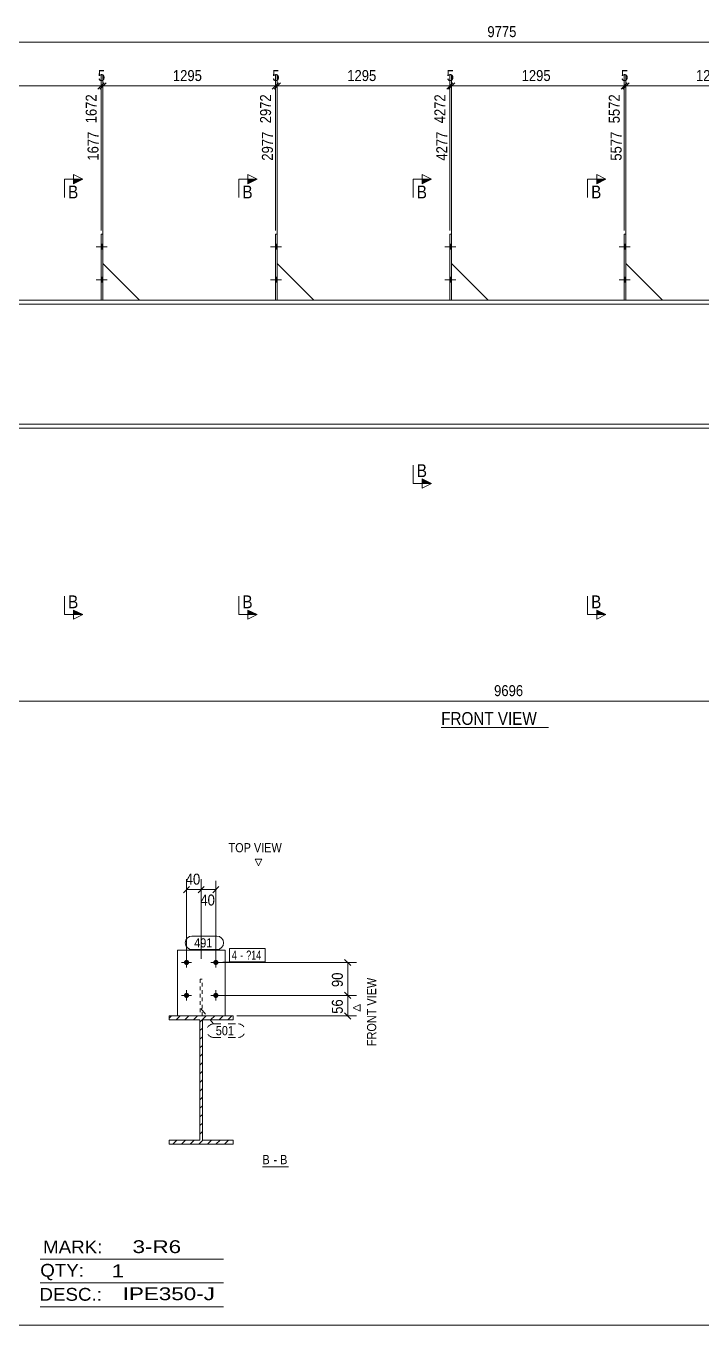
# Model space of a CAD drawing. Header units: millimetres. Extents: x 2 to 825, y 1 to 579.
# Drawn here: x 213.6 to 398.1, y 5 to 359.8 of the extents above; entities that cross this region are included whole.
import ezdxf

# ---------------------------------------------------------------- set-up
doc = ezdxf.new("R2010")
doc.units = ezdxf.units.MM
for name, pattern in [('XKITLINE00', [0]), ('XKITLINE01', [4, 1, -1, 1, -1]), ('XKITLINE02', [4, 2, -2])]:
    doc.linetypes.add(name, pattern=pattern)
for name, color, linetype, lineweight in [('Bolt', 3, 'Continuous', 0), ('BoltMark', 7, 'Continuous', 0), ('Dimensions', 7, 'Continuous', 0), ('DrawingSheet', 5, 'Continuous', 0), ('OtherObjectType', 7, 'Continuous', 0), ('Part', 2, 'Continuous', 0), ('PartMark', 7, 'Continuous', 0), ('Section', 6, 'Continuous', 0)]:
    doc.layers.add(name, color=color, linetype=linetype, lineweight=lineweight)
doc.styles.add('ARIAL', font='ARIAL.TTF')
doc.styles.add('ARIAL_NARROW', font='ARIALN.TTF')

# ---------------------------------------------------------------- blocks, each defined once
blk = doc.blocks.new('*A1')
at = {"layer": 'Part', "color": 7, "linetype": 'XKITLINE00', "lineweight": 0}
for p, q in [((252.67, 88.79), (253.31, 89.43)), ((254.57, 88.33), (255.67, 89.43)), ((256.92, 88.33), (258.02, 89.43)), ((259.28, 88.33), (260.38, 89.43)), ((261.07, 87.76), (262.74, 89.43)), ((264, 88.33), (265.1, 89.43)), ((266.35, 88.33), (267.45, 89.43)), ((268.71, 88.33), (269.81, 89.43)), ((261.07, 85.4), (261.77, 86.1)), ((261.07, 83.05), (261.77, 83.75)), ((261.07, 80.69), (261.77, 81.39)), ((261.07, 78.33), (261.77, 79.03)), ((261.07, 75.97), (261.77, 76.67)), ((261.07, 73.62), (261.77, 74.32)), ((261.07, 71.26), (261.77, 71.96)), ((261.07, 68.9), (261.77, 69.6)), ((261.07, 66.54), (261.77, 67.24)), ((261.07, 64.19), (261.77, 64.89)), ((261.07, 61.83), (261.77, 62.53)), ((261.07, 59.47), (261.77, 60.17)), ((261.07, 57.12), (261.77, 57.82)), ((253.67, 54.43), (254.77, 55.53)), ((256.03, 54.43), (257.13, 55.53)), ((258.38, 54.43), (259.48, 55.53)), ((260.74, 54.43), (261.84, 55.53)), ((263.1, 54.43), (264.2, 55.53)), ((265.46, 54.43), (266.56, 55.53)), ((267.81, 54.43), (268.91, 55.53)), ((270.17, 54.43), (270.17, 54.43)), ((270.17, 54.43), (270.17, 54.43))]:
    blk.add_line(p, q, dxfattribs=at)
blk = doc.blocks.new('*A2')
at = {"layer": 'Bolt'}
for points in [[(281.68, 300.22), (282.18, 300.22), (282.18, 298.82), (281.68, 298.82)], [(281.68, 300.22), (282.18, 300.22), (282.18, 298.82), (281.68, 298.82)], [(281.68, 291.22), (282.18, 291.22), (282.18, 289.82), (281.68, 289.82)], [(281.68, 291.22), (282.18, 291.22), (282.18, 289.82), (281.68, 289.82)]]:
    blk.add_hatch(color=3, dxfattribs=at).paths.add_polyline_path(points, flags=17)
at = {"layer": 'Bolt', "color": 3, "linetype": 'XKITLINE00', "lineweight": 0}
for p, q in [((283.34, 299.52), (280.34, 299.52)), ((283.34, 299.52), (280.34, 299.52)), ((282.18, 300.22), (281.68, 300.22)), ((282.18, 300.22), (281.68, 300.22)), ((282.18, 298.82), (281.68, 298.82)), ((282.18, 298.82), (281.68, 298.82)), ((282.18, 291.22), (281.68, 291.22)), ((282.18, 291.22), (281.68, 291.22)), ((283.34, 290.52), (280.34, 290.52)), ((283.34, 290.52), (280.34, 290.52)), ((282.18, 289.82), (281.68, 289.82)), ((282.18, 289.82), (281.68, 289.82))]:
    blk.add_line(p, q, dxfattribs=at)
blk = doc.blocks.new('*A3')
at = {"layer": 'Bolt'}
for points in [[(234.1, 300.22), (234.6, 300.22), (234.6, 298.82), (234.1, 298.82)], [(234.1, 300.22), (234.6, 300.22), (234.6, 298.82), (234.1, 298.82)], [(234.1, 291.22), (234.6, 291.22), (234.6, 289.82), (234.1, 289.82)], [(234.1, 291.22), (234.6, 291.22), (234.6, 289.82), (234.1, 289.82)]]:
    blk.add_hatch(color=3, dxfattribs=at).paths.add_polyline_path(points, flags=17)
at = {"layer": 'Bolt', "color": 3, "linetype": 'XKITLINE00', "lineweight": 0}
for p, q in [((235.76, 299.52), (232.76, 299.52)), ((235.76, 299.52), (232.76, 299.52)), ((234.6, 300.22), (234.1, 300.22)), ((234.6, 300.22), (234.1, 300.22)), ((234.6, 298.82), (234.1, 298.82)), ((234.6, 298.82), (234.1, 298.82)), ((234.6, 291.22), (234.1, 291.22)), ((234.6, 291.22), (234.1, 291.22)), ((235.76, 290.52), (232.76, 290.52)), ((235.76, 290.52), (232.76, 290.52)), ((234.6, 289.82), (234.1, 289.82)), ((234.6, 289.82), (234.1, 289.82))]:
    blk.add_line(p, q, dxfattribs=at)
blk = doc.blocks.new('*A5')
at = {"layer": 'Bolt'}
for points in [[(329.26, 300.22), (329.76, 300.22), (329.76, 298.82), (329.26, 298.82)], [(329.26, 300.22), (329.76, 300.22), (329.76, 298.82), (329.26, 298.82)], [(329.26, 291.22), (329.76, 291.22), (329.76, 289.82), (329.26, 289.82)], [(329.26, 291.22), (329.76, 291.22), (329.76, 289.82), (329.26, 289.82)]]:
    blk.add_hatch(color=3, dxfattribs=at).paths.add_polyline_path(points, flags=17)
at = {"layer": 'Bolt', "color": 3, "linetype": 'XKITLINE00', "lineweight": 0}
for p, q in [((330.92, 299.52), (327.92, 299.52)), ((330.92, 299.52), (327.92, 299.52)), ((329.76, 300.22), (329.26, 300.22)), ((329.76, 300.22), (329.26, 300.22)), ((329.76, 298.82), (329.26, 298.82)), ((329.76, 298.82), (329.26, 298.82)), ((329.76, 291.22), (329.26, 291.22)), ((329.76, 291.22), (329.26, 291.22)), ((330.92, 290.52), (327.92, 290.52)), ((330.92, 290.52), (327.92, 290.52)), ((329.76, 289.82), (329.26, 289.82)), ((329.76, 289.82), (329.26, 289.82))]:
    blk.add_line(p, q, dxfattribs=at)
blk = doc.blocks.new('*A7')
at = {"layer": 'Bolt'}
for points in [[(376.84, 300.22), (377.34, 300.22), (377.34, 298.82), (376.84, 298.82)], [(376.84, 300.22), (377.34, 300.22), (377.34, 298.82), (376.84, 298.82)], [(376.84, 291.22), (377.34, 291.22), (377.34, 289.82), (376.84, 289.82)], [(376.84, 291.22), (377.34, 291.22), (377.34, 289.82), (376.84, 289.82)]]:
    blk.add_hatch(color=3, dxfattribs=at).paths.add_polyline_path(points, flags=17)
at = {"layer": 'Bolt', "color": 3, "linetype": 'XKITLINE00', "lineweight": 0}
for p, q in [((378.5, 299.52), (375.5, 299.52)), ((378.5, 299.52), (375.5, 299.52)), ((377.34, 300.22), (376.84, 300.22)), ((377.34, 300.22), (376.84, 300.22)), ((377.34, 298.82), (376.84, 298.82)), ((377.34, 298.82), (376.84, 298.82)), ((377.34, 291.22), (376.84, 291.22)), ((377.34, 291.22), (376.84, 291.22)), ((378.5, 290.52), (375.5, 290.52)), ((378.5, 290.52), (375.5, 290.52)), ((377.34, 289.82), (376.84, 289.82)), ((377.34, 289.82), (376.84, 289.82))]:
    blk.add_line(p, q, dxfattribs=at)
blk = doc.blocks.new('*A12')
at = {"layer": 'Part', "color": 2, "linetype": 'XKITLINE00', "lineweight": 0}
for p, q in [((262.6, 284.92), (70.6, 284.92)), ((310.18, 284.92), (262.7, 284.92)), ((357.76, 284.92), (310.28, 284.92)), ((405.34, 284.92), (357.86, 284.92)), ((262.6, 283.82), (70.49, 283.82)), ((310.18, 283.82), (262.7, 283.82)), ((357.76, 283.82), (310.28, 283.82)), ((405.34, 283.82), (357.86, 283.82)), ((66.91, 249.92), (262.6, 249.92)), ((262.6, 251.02), (67.03, 251.02)), ((310.18, 251.02), (262.7, 251.02)), ((262.7, 249.92), (310.18, 249.92)), ((357.76, 251.02), (310.28, 251.02)), ((310.28, 249.92), (357.76, 249.92)), ((405.34, 251.02), (357.86, 251.02)), ((357.86, 249.92), (405.34, 249.92))]:
    blk.add_line(p, q, dxfattribs=at)
blk = doc.blocks.new('*A13')
at = {"layer": 'Part', "color": 2, "linetype": 'XKITLINE00', "lineweight": 0}
blk.add_line((292.18, 284.92), (282.18, 294.92), dxfattribs=at)
at = {"layer": 'Part', "color": 7, "linetype": 'XKITLINE01', "lineweight": 0}
for p, q in [((282.18, 294.92), (282.18, 284.92)), ((282.18, 284.92), (292.18, 284.92))]:
    blk.add_line(p, q, dxfattribs=at)
blk = doc.blocks.new('*A14')
at = {"layer": 'Part', "color": 2, "linetype": 'XKITLINE00', "lineweight": 0}
for p, q in [((281.68, 302.92), (282.18, 302.92)), ((281.68, 302.92), (281.68, 284.92)), ((282.18, 302.92), (282.18, 284.92))]:
    blk.add_line(p, q, dxfattribs=at)
at = {"layer": 'Part', "color": 7, "linetype": 'XKITLINE01', "lineweight": 0}
blk.add_line((282.18, 284.92), (281.68, 284.92), dxfattribs=at)
blk = doc.blocks.new('*A15')
at = {"layer": 'Part', "color": 2, "linetype": 'XKITLINE00', "lineweight": 0}
for p, q in [((234.1, 302.92), (234.6, 302.92)), ((234.1, 302.92), (234.1, 284.92)), ((234.6, 302.92), (234.6, 284.92))]:
    blk.add_line(p, q, dxfattribs=at)
at = {"layer": 'Part', "color": 7, "linetype": 'XKITLINE01', "lineweight": 0}
blk.add_line((234.6, 284.92), (234.1, 284.92), dxfattribs=at)
blk = doc.blocks.new('*A16')
at = {"layer": 'Part', "color": 2, "linetype": 'XKITLINE00', "lineweight": 0}
blk.add_line((244.6, 284.92), (234.6, 294.92), dxfattribs=at)
at = {"layer": 'Part', "color": 7, "linetype": 'XKITLINE01', "lineweight": 0}
for p, q in [((234.6, 294.92), (234.6, 284.92)), ((234.6, 284.92), (244.6, 284.92))]:
    blk.add_line(p, q, dxfattribs=at)
blk = doc.blocks.new('*A19')
at = {"layer": 'Part', "color": 2, "linetype": 'XKITLINE00', "lineweight": 0}
for p, q in [((329.26, 302.92), (329.76, 302.92)), ((329.26, 302.92), (329.26, 284.92)), ((329.76, 302.92), (329.76, 284.92))]:
    blk.add_line(p, q, dxfattribs=at)
at = {"layer": 'Part', "color": 7, "linetype": 'XKITLINE01', "lineweight": 0}
blk.add_line((329.76, 284.92), (329.26, 284.92), dxfattribs=at)
blk = doc.blocks.new('*A20')
at = {"layer": 'Part', "color": 2, "linetype": 'XKITLINE00', "lineweight": 0}
blk.add_line((339.76, 284.92), (329.76, 294.92), dxfattribs=at)
at = {"layer": 'Part', "color": 7, "linetype": 'XKITLINE01', "lineweight": 0}
for p, q in [((329.76, 294.92), (329.76, 284.92)), ((329.76, 284.92), (339.76, 284.92))]:
    blk.add_line(p, q, dxfattribs=at)
blk = doc.blocks.new('*A23')
at = {"layer": 'Part', "color": 2, "linetype": 'XKITLINE00', "lineweight": 0}
for p, q in [((376.84, 302.92), (377.34, 302.92)), ((376.84, 302.92), (376.84, 284.92)), ((377.34, 302.92), (377.34, 284.92))]:
    blk.add_line(p, q, dxfattribs=at)
at = {"layer": 'Part', "color": 7, "linetype": 'XKITLINE01', "lineweight": 0}
blk.add_line((377.34, 284.92), (376.84, 284.92), dxfattribs=at)
blk = doc.blocks.new('*A24')
at = {"layer": 'Part', "color": 2, "linetype": 'XKITLINE00', "lineweight": 0}
blk.add_line((387.34, 284.92), (377.34, 294.92), dxfattribs=at)
at = {"layer": 'Part', "color": 7, "linetype": 'XKITLINE01', "lineweight": 0}
for p, q in [((377.34, 294.92), (377.34, 284.92)), ((377.34, 284.92), (387.34, 284.92))]:
    blk.add_line(p, q, dxfattribs=at)
blk = doc.blocks.new('*A64')
at = {"layer": 'Bolt'}
for points in [[(258.12, 103.99), (258.12, 103.96), (258.11, 103.93), (258.11, 103.89), (258.1, 103.86), (258.09, 103.83), (258.08, 103.79), (258.07, 103.76), (258.05, 103.73), (258.04, 103.7), (258.02, 103.67), (258, 103.64), (257.98, 103.61), (257.96, 103.58), (257.94, 103.56), (257.92, 103.53), (257.89, 103.51), (257.86, 103.49), (257.84, 103.47), (257.81, 103.45), (257.78, 103.43), (257.75, 103.41), (257.72, 103.4), (257.69, 103.38), (257.66, 103.37), (257.62, 103.36), (257.59, 103.35), (257.56, 103.34), (257.52, 103.34), (257.49, 103.33), (257.45, 103.33), (257.42, 103.33), (257.39, 103.33), (257.35, 103.33), (257.32, 103.34), (257.28, 103.34), (257.25, 103.35), (257.22, 103.36), (257.18, 103.37), (257.15, 103.38), (257.12, 103.4), (257.09, 103.41), (257.06, 103.43), (257.03, 103.45), (257, 103.47), (256.98, 103.49), (256.95, 103.51), (256.93, 103.53), (256.9, 103.56), (256.88, 103.58), (256.86, 103.61), (256.84, 103.64), (256.82, 103.67), (256.8, 103.7), (256.79, 103.73), (256.77, 103.76), (256.76, 103.79), (256.75, 103.83), (256.74, 103.86), (256.73, 103.89), (256.73, 103.93), (256.72, 103.96), (256.72, 103.99), (256.72, 104.03), (256.72, 104.06), (256.72, 104.1), (256.73, 104.13), (256.73, 104.17), (256.74, 104.2), (256.75, 104.23), (256.76, 104.26), (256.77, 104.3), (256.79, 104.33), (256.8, 104.36), (256.82, 104.39), (256.84, 104.42), (256.86, 104.45), (256.88, 104.47), (256.9, 104.5), (256.93, 104.52), (256.95, 104.55), (256.98, 104.57), (257, 104.59), (257.03, 104.61), (257.06, 104.63), (257.09, 104.65), (257.12, 104.66), (257.15, 104.68), (257.18, 104.69), (257.22, 104.7), (257.25, 104.71), (257.28, 104.72), (257.32, 104.72), (257.35, 104.73), (257.39, 104.73), (257.42, 104.73), (257.45, 104.73), (257.49, 104.73), (257.52, 104.72), (257.56, 104.72), (257.59, 104.71), (257.62, 104.7), (257.66, 104.69), (257.69, 104.68), (257.72, 104.66), (257.75, 104.65), (257.78, 104.63), (257.81, 104.61), (257.84, 104.59), (257.86, 104.57), (257.89, 104.55), (257.92, 104.52), (257.94, 104.5), (257.96, 104.47), (257.98, 104.45), (258, 104.42), (258.02, 104.39), (258.04, 104.36), (258.05, 104.33), (258.07, 104.3), (258.08, 104.26), (258.09, 104.23), (258.1, 104.2), (258.11, 104.17), (258.11, 104.13), (258.12, 104.1), (258.12, 104.06), (258.12, 104.03)], [(266.12, 103.99), (266.12, 103.96), (266.11, 103.93), (266.11, 103.89), (266.1, 103.86), (266.09, 103.83), (266.08, 103.79), (266.07, 103.76), (266.05, 103.73), (266.04, 103.7), (266.02, 103.67), (266, 103.64), (265.98, 103.61), (265.96, 103.58), (265.94, 103.56), (265.92, 103.53), (265.89, 103.51), (265.86, 103.49), (265.84, 103.47), (265.81, 103.45), (265.78, 103.43), (265.75, 103.41), (265.72, 103.4), (265.69, 103.38), (265.66, 103.37), (265.62, 103.36), (265.59, 103.35), (265.56, 103.34), (265.52, 103.34), (265.49, 103.33), (265.45, 103.33), (265.42, 103.33), (265.39, 103.33), (265.35, 103.33), (265.32, 103.34), (265.28, 103.34), (265.25, 103.35), (265.22, 103.36), (265.18, 103.37), (265.15, 103.38), (265.12, 103.4), (265.09, 103.41), (265.06, 103.43), (265.03, 103.45), (265, 103.47), (264.98, 103.49), (264.95, 103.51), (264.93, 103.53), (264.9, 103.56), (264.88, 103.58), (264.86, 103.61), (264.84, 103.64), (264.82, 103.67), (264.8, 103.7), (264.79, 103.73), (264.77, 103.76), (264.76, 103.79), (264.75, 103.83), (264.74, 103.86), (264.73, 103.89), (264.73, 103.93), (264.72, 103.96), (264.72, 103.99), (264.72, 104.03), (264.72, 104.06), (264.72, 104.1), (264.73, 104.13), (264.73, 104.17), (264.74, 104.2), (264.75, 104.23), (264.76, 104.26), (264.77, 104.3), (264.79, 104.33), (264.8, 104.36), (264.82, 104.39), (264.84, 104.42), (264.86, 104.45), (264.88, 104.47), (264.9, 104.5), (264.93, 104.52), (264.95, 104.55), (264.98, 104.57), (265, 104.59), (265.03, 104.61), (265.06, 104.63), (265.09, 104.65), (265.12, 104.66), (265.15, 104.68), (265.18, 104.69), (265.22, 104.7), (265.25, 104.71), (265.28, 104.72), (265.32, 104.72), (265.35, 104.73), (265.39, 104.73), (265.42, 104.73), (265.45, 104.73), (265.49, 104.73), (265.52, 104.72), (265.56, 104.72), (265.59, 104.71), (265.62, 104.7), (265.66, 104.69), (265.69, 104.68), (265.72, 104.66), (265.75, 104.65), (265.78, 104.63), (265.81, 104.61), (265.84, 104.59), (265.86, 104.57), (265.89, 104.55), (265.92, 104.52), (265.94, 104.5), (265.96, 104.47), (265.98, 104.45), (266, 104.42), (266.02, 104.39), (266.04, 104.36), (266.05, 104.33), (266.07, 104.3), (266.08, 104.26), (266.09, 104.23), (266.1, 104.2), (266.11, 104.17), (266.11, 104.13), (266.12, 104.1), (266.12, 104.06), (266.12, 104.03)], [(258.12, 94.99), (258.12, 94.96), (258.11, 94.93), (258.11, 94.89), (258.1, 94.86), (258.09, 94.83), (258.08, 94.79), (258.07, 94.76), (258.05, 94.73), (258.04, 94.7), (258.02, 94.67), (258, 94.64), (257.98, 94.61), (257.96, 94.58), (257.94, 94.56), (257.92, 94.53), (257.89, 94.51), (257.86, 94.49), (257.84, 94.47), (257.81, 94.45), (257.78, 94.43), (257.75, 94.41), (257.72, 94.4), (257.69, 94.38), (257.66, 94.37), (257.62, 94.36), (257.59, 94.35), (257.56, 94.34), (257.52, 94.34), (257.49, 94.33), (257.45, 94.33), (257.42, 94.33), (257.39, 94.33), (257.35, 94.33), (257.32, 94.34), (257.28, 94.34), (257.25, 94.35), (257.22, 94.36), (257.18, 94.37), (257.15, 94.38), (257.12, 94.4), (257.09, 94.41), (257.06, 94.43), (257.03, 94.45), (257, 94.47), (256.98, 94.49), (256.95, 94.51), (256.93, 94.53), (256.9, 94.56), (256.88, 94.58), (256.86, 94.61), (256.84, 94.64), (256.82, 94.67), (256.8, 94.7), (256.79, 94.73), (256.77, 94.76), (256.76, 94.79), (256.75, 94.83), (256.74, 94.86), (256.73, 94.89), (256.73, 94.93), (256.72, 94.96), (256.72, 94.99), (256.72, 95.03), (256.72, 95.06), (256.72, 95.1), (256.73, 95.13), (256.73, 95.17), (256.74, 95.2), (256.75, 95.23), (256.76, 95.26), (256.77, 95.3), (256.79, 95.33), (256.8, 95.36), (256.82, 95.39), (256.84, 95.42), (256.86, 95.45), (256.88, 95.47), (256.9, 95.5), (256.93, 95.52), (256.95, 95.55), (256.98, 95.57), (257, 95.59), (257.03, 95.61), (257.06, 95.63), (257.09, 95.65), (257.12, 95.66), (257.15, 95.68), (257.18, 95.69), (257.22, 95.7), (257.25, 95.71), (257.28, 95.72), (257.32, 95.72), (257.35, 95.73), (257.39, 95.73), (257.42, 95.73), (257.45, 95.73), (257.49, 95.73), (257.52, 95.72), (257.56, 95.72), (257.59, 95.71), (257.62, 95.7), (257.66, 95.69), (257.69, 95.68), (257.72, 95.66), (257.75, 95.65), (257.78, 95.63), (257.81, 95.61), (257.84, 95.59), (257.86, 95.57), (257.89, 95.55), (257.92, 95.52), (257.94, 95.5), (257.96, 95.47), (257.98, 95.45), (258, 95.42), (258.02, 95.39), (258.04, 95.36), (258.05, 95.33), (258.07, 95.3), (258.08, 95.26), (258.09, 95.23), (258.1, 95.2), (258.11, 95.17), (258.11, 95.13), (258.12, 95.1), (258.12, 95.06), (258.12, 95.03)], [(266.12, 94.99), (266.12, 94.96), (266.11, 94.93), (266.11, 94.89), (266.1, 94.86), (266.09, 94.83), (266.08, 94.79), (266.07, 94.76), (266.05, 94.73), (266.04, 94.7), (266.02, 94.67), (266, 94.64), (265.98, 94.61), (265.96, 94.58), (265.94, 94.56), (265.92, 94.53), (265.89, 94.51), (265.86, 94.49), (265.84, 94.47), (265.81, 94.45), (265.78, 94.43), (265.75, 94.41), (265.72, 94.4), (265.69, 94.38), (265.66, 94.37), (265.62, 94.36), (265.59, 94.35), (265.56, 94.34), (265.52, 94.34), (265.49, 94.33), (265.45, 94.33), (265.42, 94.33), (265.39, 94.33), (265.35, 94.33), (265.32, 94.34), (265.28, 94.34), (265.25, 94.35), (265.22, 94.36), (265.18, 94.37), (265.15, 94.38), (265.12, 94.4), (265.09, 94.41), (265.06, 94.43), (265.03, 94.45), (265, 94.47), (264.98, 94.49), (264.95, 94.51), (264.93, 94.53), (264.9, 94.56), (264.88, 94.58), (264.86, 94.61), (264.84, 94.64), (264.82, 94.67), (264.8, 94.7), (264.79, 94.73), (264.77, 94.76), (264.76, 94.79), (264.75, 94.83), (264.74, 94.86), (264.73, 94.89), (264.73, 94.93), (264.72, 94.96), (264.72, 94.99), (264.72, 95.03), (264.72, 95.06), (264.72, 95.1), (264.73, 95.13), (264.73, 95.17), (264.74, 95.2), (264.75, 95.23), (264.76, 95.26), (264.77, 95.3), (264.79, 95.33), (264.8, 95.36), (264.82, 95.39), (264.84, 95.42), (264.86, 95.45), (264.88, 95.47), (264.9, 95.5), (264.93, 95.52), (264.95, 95.55), (264.98, 95.57), (265, 95.59), (265.03, 95.61), (265.06, 95.63), (265.09, 95.65), (265.12, 95.66), (265.15, 95.68), (265.18, 95.69), (265.22, 95.7), (265.25, 95.71), (265.28, 95.72), (265.32, 95.72), (265.35, 95.73), (265.39, 95.73), (265.42, 95.73), (265.45, 95.73), (265.49, 95.73), (265.52, 95.72), (265.56, 95.72), (265.59, 95.71), (265.62, 95.7), (265.66, 95.69), (265.69, 95.68), (265.72, 95.66), (265.75, 95.65), (265.78, 95.63), (265.81, 95.61), (265.84, 95.59), (265.86, 95.57), (265.89, 95.55), (265.92, 95.52), (265.94, 95.5), (265.96, 95.47), (265.98, 95.45), (266, 95.42), (266.02, 95.39), (266.04, 95.36), (266.05, 95.33), (266.07, 95.3), (266.08, 95.26), (266.09, 95.23), (266.1, 95.2), (266.11, 95.17), (266.11, 95.13), (266.12, 95.1), (266.12, 95.06), (266.12, 95.03)]]:
    blk.add_hatch(color=3, dxfattribs=at).paths.add_polyline_path(points, flags=17)
at = {"layer": 'Bolt', "color": 3, "linetype": 'XKITLINE00', "lineweight": 0}
for p, q in [((258.82, 104.03), (256.02, 104.03)), ((257.42, 105.43), (257.42, 102.63)), ((266.82, 104.03), (264.02, 104.03)), ((265.42, 105.43), (265.42, 102.63)), ((257.42, 96.43), (257.42, 93.63)), ((265.42, 96.43), (265.42, 93.63)), ((258.82, 95.03), (256.02, 95.03)), ((266.82, 95.03), (264.02, 95.03))]:
    blk.add_line(p, q, dxfattribs=at)
blk = doc.blocks.new('*A65')
at = {"layer": 'Part', "color": 2, "linetype": 'XKITLINE00', "lineweight": 0}
for p, q in [((252.67, 88.33), (252.67, 89.43)), ((252.67, 89.43), (270.17, 89.43)), ((270.17, 89.43), (270.17, 88.33)), ((261.07, 88.33), (252.67, 88.33)), ((261.07, 55.53), (261.07, 88.33)), ((270.17, 88.33), (261.77, 88.33)), ((261.77, 88.33), (261.77, 55.53)), ((252.67, 54.43), (252.67, 55.53)), ((252.67, 55.53), (261.07, 55.53)), ((270.17, 54.43), (252.67, 54.43)), ((261.77, 55.53), (270.17, 55.53)), ((270.17, 55.53), (270.17, 54.43))]:
    blk.add_line(p, q, dxfattribs=at)
blk = doc.blocks.new('*A66')
at = {"layer": 'Part', "color": 2, "linetype": 'XKITLINE00', "lineweight": 0}
for p, q in [((254.92, 89.43), (254.92, 107.43)), ((254.92, 107.43), (267.92, 107.43)), ((267.92, 107.43), (267.92, 89.43))]:
    blk.add_line(p, q, dxfattribs=at)
at = {"layer": 'Part', "color": 7, "linetype": 'XKITLINE01', "lineweight": 0}
blk.add_line((267.92, 89.43), (254.92, 89.43), dxfattribs=at)
blk = doc.blocks.new('*A67')
at = {"layer": 'Part', "color": 7, "linetype": 'XKITLINE01', "lineweight": 0}
for p, q in [((261.67, 99.43), (261.17, 99.43)), ((261.17, 99.43), (261.17, 89.43)), ((261.67, 89.43), (261.67, 99.43)), ((261.17, 89.43), (261.67, 89.43))]:
    blk.add_line(p, q, dxfattribs=at)
blk = doc.blocks.new('*A68')
at = {"layer": 'DrawingSheet', "color": 5, "linetype": 'XKITLINE00', "lineweight": 0}
blk.add_line((5, 5), (825, 5), dxfattribs=at)
blk = doc.blocks.new('*A72')
at = {"layer": 'OtherObjectType', "color": 6, "linetype": 'XKITLINE00', "lineweight": 0}
for p, q in [((217.5, 23), (267.5, 23)), ((217.5, 16.5), (267.5, 16.5)), ((217.5, 10), (267.5, 10))]:
    blk.add_line(p, q, dxfattribs=at)
at = {"layer": 'OtherObjectType', "color": 6, "style": 'ARIAL_NARROW'}
for s, width, p in [('MARK:', 1.275, (218.27, 24.58)), ('3-R6', 1.525501, (242.69, 24.65)), ('QTY:', 1.275, (217.5, 18.19)), ('1', 1.525501, (236.99, 18.05)), ('DESC.:', 1.275, (217.29, 11.63)), ('IPE350-J', 1.525501, (240, 11.79))]:
    blk.add_text(s, height=3.5, dxfattribs=dict(at, width=width)).set_placement(p)
blk = doc.blocks.new('*A76')
at = {"layer": 'Dimensions', "color": 7, "linetype": 'XKITLINE00', "lineweight": 0}
blk.add_line((61.17, 355.42), (626.76, 355.42), dxfattribs=at)
at = {"layer": 'Dimensions', "color": 3, "style": 'ARIAL', "width": 0.85}
blk.add_text('9775', height=3, dxfattribs=at).set_placement((339.51, 356.77))
blk = doc.blocks.new('*A92')
at = {"layer": 'Section'}
for points in [[(274.18, 317.98), (276.68, 317.98), (274.18, 316.73)], [(274.18, 200.28), (276.68, 199.03), (274.18, 199.03)]]:
    blk.add_hatch(color=3, dxfattribs=at).paths.add_polyline_path(points, flags=17)
at = {"layer": 'Section', "color": 1, "linetype": 'XKITLINE00', "lineweight": 0}
for p, q in [((271.68, 317.98), (271.68, 312.98)), ((271.68, 317.98), (276.68, 317.98)), ((271.68, 199.03), (271.68, 204.03)), ((271.68, 199.03), (276.68, 199.03))]:
    blk.add_line(p, q, dxfattribs=at)
at = {"layer": 'Section', "color": 3, "linetype": 'XKITLINE00', "lineweight": 0}
for p, q in [((274.18, 316.73), (274.18, 319.23)), ((274.18, 319.23), (276.68, 317.98)), ((276.68, 317.98), (274.18, 316.73)), ((276.68, 199.03), (274.18, 200.28)), ((274.18, 200.28), (274.18, 197.78)), ((276.68, 199.03), (274.18, 197.78))]:
    blk.add_line(p, q, dxfattribs=at)
at = {"layer": 'Section', "color": 7, "style": 'ARIAL', "width": 0.85}
for p in [(272.68, 312.73), (272.68, 200.78)]:
    blk.add_text('B', height=3.5, dxfattribs=at).set_placement(p)
blk = doc.blocks.new('*A93')
at = {"layer": 'Section'}
for points in [[(226.6, 317.98), (229.1, 317.98), (226.6, 316.73)], [(226.6, 200.28), (229.1, 199.03), (226.6, 199.03)]]:
    blk.add_hatch(color=3, dxfattribs=at).paths.add_polyline_path(points, flags=17)
at = {"layer": 'Section', "color": 1, "linetype": 'XKITLINE00', "lineweight": 0}
for p, q in [((224.1, 317.98), (224.1, 312.98)), ((224.1, 317.98), (229.1, 317.98)), ((224.1, 199.03), (224.1, 204.03)), ((224.1, 199.03), (229.1, 199.03))]:
    blk.add_line(p, q, dxfattribs=at)
at = {"layer": 'Section', "color": 3, "linetype": 'XKITLINE00', "lineweight": 0}
for p, q in [((226.6, 316.73), (226.6, 319.23)), ((226.6, 319.23), (229.1, 317.98)), ((229.1, 317.98), (226.6, 316.73)), ((229.1, 199.03), (226.6, 200.28)), ((226.6, 200.28), (226.6, 197.78)), ((229.1, 199.03), (226.6, 197.78))]:
    blk.add_line(p, q, dxfattribs=at)
at = {"layer": 'Section', "color": 7, "style": 'ARIAL', "width": 0.85}
for p in [(225.1, 312.73), (225.1, 200.78)]:
    blk.add_text('B', height=3.5, dxfattribs=at).set_placement(p)
blk = doc.blocks.new('*A94')
at = {"layer": 'Section'}
for points in [[(369.34, 317.98), (371.84, 317.98), (369.34, 316.73)], [(369.34, 200.28), (371.84, 199.03), (369.34, 199.03)]]:
    blk.add_hatch(color=3, dxfattribs=at).paths.add_polyline_path(points, flags=17)
at = {"layer": 'Section', "color": 1, "linetype": 'XKITLINE00', "lineweight": 0}
for p, q in [((366.84, 317.98), (366.84, 312.98)), ((366.84, 317.98), (371.84, 317.98)), ((366.84, 199.03), (366.84, 204.03)), ((366.84, 199.03), (371.84, 199.03))]:
    blk.add_line(p, q, dxfattribs=at)
at = {"layer": 'Section', "color": 3, "linetype": 'XKITLINE00', "lineweight": 0}
for p, q in [((369.34, 316.73), (369.34, 319.23)), ((369.34, 319.23), (371.84, 317.98)), ((371.84, 317.98), (369.34, 316.73)), ((371.84, 199.03), (369.34, 200.28)), ((369.34, 200.28), (369.34, 197.78)), ((371.84, 199.03), (369.34, 197.78))]:
    blk.add_line(p, q, dxfattribs=at)
at = {"layer": 'Section', "color": 7, "style": 'ARIAL', "width": 0.85}
for p in [(367.84, 312.73), (367.84, 200.78)]:
    blk.add_text('B', height=3.5, dxfattribs=at).set_placement(p)
blk = doc.blocks.new('*A95')
at = {"layer": 'Section'}
for points in [[(321.76, 317.98), (324.26, 317.98), (321.76, 316.73)], [(321.76, 236.1), (324.26, 234.85), (321.76, 234.85)]]:
    blk.add_hatch(color=3, dxfattribs=at).paths.add_polyline_path(points, flags=17)
at = {"layer": 'Section', "color": 1, "linetype": 'XKITLINE00', "lineweight": 0}
for p, q in [((319.26, 317.98), (319.26, 312.98)), ((319.26, 317.98), (324.26, 317.98)), ((319.26, 234.85), (319.26, 239.85)), ((319.26, 234.85), (324.26, 234.85))]:
    blk.add_line(p, q, dxfattribs=at)
at = {"layer": 'Section', "color": 3, "linetype": 'XKITLINE00', "lineweight": 0}
for p, q in [((321.76, 316.73), (321.76, 319.23)), ((321.76, 319.23), (324.26, 317.98)), ((324.26, 317.98), (321.76, 316.73)), ((324.26, 234.85), (321.76, 236.1)), ((321.76, 236.1), (321.76, 233.6)), ((324.26, 234.85), (321.76, 233.6))]:
    blk.add_line(p, q, dxfattribs=at)
at = {"layer": 'Section', "color": 7, "style": 'ARIAL', "width": 0.85}
for p in [(320.26, 312.73), (320.26, 236.6)]:
    blk.add_text('B', height=3.5, dxfattribs=at).set_placement(p)
blk = doc.blocks.new('*A96')
at = {"layer": 'OtherObjectType', "color": 7, "linetype": 'XKITLINE00', "lineweight": 0}
blk.add_line((326.91, 168.17), (356.21, 168.17), dxfattribs=at)
at = {"layer": 'OtherObjectType', "color": 7, "style": 'ARIAL', "width": 0.85}
blk.add_text('FRONT VIEW', height=3.5, dxfattribs=at).set_placement((326.91, 168.92))
blk = doc.blocks.new('*A103')
at = {"layer": 'Dimensions', "color": 7, "linetype": 'XKITLINE00', "lineweight": 0}
blk.add_line((66.91, 175.42), (624.67, 175.42), dxfattribs=at)
at = {"layer": 'Dimensions', "color": 3, "style": 'ARIAL', "width": 0.85}
blk.add_text('9696', height=3, dxfattribs=at).set_placement((341.34, 176.77))
blk = doc.blocks.new('*A107')
at = {"layer": 'Dimensions', "color": 7, "linetype": 'XKITLINE00', "lineweight": 0}
for p, q in [((105.45, 344.27), (103.75, 342.57)), ((104.6, 295.92), (104.6, 346.27)), ((234.95, 344.27), (233.25, 342.57)), ((234.1, 303.92), (234.1, 346.27)), ((104.6, 343.42), (234.1, 343.42))]:
    blk.add_line(p, q, dxfattribs=at)
at = {"layer": 'Dimensions', "color": 3}
for p in [(104.6, 343.42), (234.1, 343.42)]:
    blk.add_point(p, dxfattribs=at)
at = {"layer": 'Dimensions', "color": 3, "style": 'ARIAL', "width": 0.85}
blk.add_text('1295', height=3, dxfattribs=at).set_placement((164.9, 344.77))
blk.add_text('1672', height=3, rotation=90.0002, dxfattribs=at).set_placement((232.9, 333.22))
blk = doc.blocks.new('*A108')
at = {"layer": 'Dimensions', "color": 7, "linetype": 'XKITLINE00', "lineweight": 0}
for p, q in [((234.95, 344.27), (233.25, 342.57)), ((235.45, 344.27), (233.75, 342.57)), ((234.1, 303.92), (234.1, 346.27)), ((234.6, 295.92), (234.6, 346.27)), ((234.1, 343.42), (234.6, 343.42))]:
    blk.add_line(p, q, dxfattribs=at)
at = {"layer": 'Dimensions', "color": 3}
for p in [(234.1, 343.42), (234.6, 343.42)]:
    blk.add_point(p, dxfattribs=at)
at = {"layer": 'Dimensions', "color": 3, "style": 'ARIAL', "width": 0.85}
blk.add_text('5', height=3, dxfattribs=at).set_placement((233.24, 344.77))
blk.add_text('1677', height=3, rotation=90.0002, dxfattribs=at).set_placement((233.4, 323.02))
blk = doc.blocks.new('*A109')
at = {"layer": 'Dimensions', "color": 7, "linetype": 'XKITLINE00', "lineweight": 0}
for p, q in [((235.45, 344.27), (233.75, 342.57)), ((234.6, 295.92), (234.6, 346.27)), ((282.53, 344.27), (280.83, 342.57)), ((281.68, 303.92), (281.68, 346.27)), ((234.6, 343.42), (281.68, 343.42))]:
    blk.add_line(p, q, dxfattribs=at)
at = {"layer": 'Dimensions', "color": 3}
for p in [(234.6, 343.42), (281.68, 343.42)]:
    blk.add_point(p, dxfattribs=at)
at = {"layer": 'Dimensions', "color": 3, "style": 'ARIAL', "width": 0.85}
blk.add_text('1295', height=3, dxfattribs=at).set_placement((253.69, 344.77))
blk.add_text('2972', height=3, rotation=90.0002, dxfattribs=at).set_placement((280.48, 333.22))
blk = doc.blocks.new('*A110')
at = {"layer": 'Dimensions', "color": 7, "linetype": 'XKITLINE00', "lineweight": 0}
for p, q in [((282.53, 344.27), (280.83, 342.57)), ((283.03, 344.27), (281.33, 342.57)), ((281.68, 303.92), (281.68, 346.27)), ((282.18, 295.92), (282.18, 346.27)), ((281.68, 343.42), (282.18, 343.42))]:
    blk.add_line(p, q, dxfattribs=at)
at = {"layer": 'Dimensions', "color": 3}
for p in [(281.68, 343.42), (282.18, 343.42)]:
    blk.add_point(p, dxfattribs=at)
at = {"layer": 'Dimensions', "color": 3, "style": 'ARIAL', "width": 0.85}
blk.add_text('5', height=3, dxfattribs=at).set_placement((280.82, 344.77))
blk.add_text('2977', height=3, rotation=90.0002, dxfattribs=at).set_placement((280.98, 323.02))
blk = doc.blocks.new('*A111')
at = {"layer": 'Dimensions', "color": 7, "linetype": 'XKITLINE00', "lineweight": 0}
for p, q in [((283.03, 344.27), (281.33, 342.57)), ((282.18, 295.92), (282.18, 346.27)), ((330.11, 344.27), (328.41, 342.57)), ((329.26, 303.92), (329.26, 346.27)), ((282.18, 343.42), (329.26, 343.42))]:
    blk.add_line(p, q, dxfattribs=at)
at = {"layer": 'Dimensions', "color": 3}
for p in [(282.18, 343.42), (329.26, 343.42)]:
    blk.add_point(p, dxfattribs=at)
at = {"layer": 'Dimensions', "color": 3, "style": 'ARIAL', "width": 0.85}
blk.add_text('1295', height=3, dxfattribs=at).set_placement((301.27, 344.77))
blk.add_text('4272', height=3, rotation=90.0002, dxfattribs=at).set_placement((328.06, 333.22))
blk = doc.blocks.new('*A112')
at = {"layer": 'Dimensions', "color": 7, "linetype": 'XKITLINE00', "lineweight": 0}
for p, q in [((330.11, 344.27), (328.41, 342.57)), ((330.61, 344.27), (328.91, 342.57)), ((329.26, 303.92), (329.26, 346.27)), ((329.76, 295.92), (329.76, 346.27)), ((329.26, 343.42), (329.76, 343.42))]:
    blk.add_line(p, q, dxfattribs=at)
at = {"layer": 'Dimensions', "color": 3}
for p in [(329.26, 343.42), (329.76, 343.42)]:
    blk.add_point(p, dxfattribs=at)
at = {"layer": 'Dimensions', "color": 3, "style": 'ARIAL', "width": 0.85}
blk.add_text('5', height=3, dxfattribs=at).set_placement((328.4, 344.77))
blk.add_text('4277', height=3, rotation=90.0002, dxfattribs=at).set_placement((328.56, 323.02))
blk = doc.blocks.new('*A113')
at = {"layer": 'Dimensions', "color": 7, "linetype": 'XKITLINE00', "lineweight": 0}
for p, q in [((330.61, 344.27), (328.91, 342.57)), ((329.76, 295.92), (329.76, 346.27)), ((377.69, 344.27), (375.99, 342.57)), ((376.84, 303.92), (376.84, 346.27)), ((329.76, 343.42), (376.84, 343.42))]:
    blk.add_line(p, q, dxfattribs=at)
at = {"layer": 'Dimensions', "color": 3}
for p in [(329.76, 343.42), (376.84, 343.42)]:
    blk.add_point(p, dxfattribs=at)
at = {"layer": 'Dimensions', "color": 3, "style": 'ARIAL', "width": 0.85}
blk.add_text('1295', height=3, dxfattribs=at).set_placement((348.85, 344.77))
blk.add_text('5572', height=3, rotation=90.0002, dxfattribs=at).set_placement((375.64, 333.22))
blk = doc.blocks.new('*A114')
at = {"layer": 'Dimensions', "color": 7, "linetype": 'XKITLINE00', "lineweight": 0}
for p, q in [((377.69, 344.27), (375.99, 342.57)), ((378.19, 344.27), (376.49, 342.57)), ((376.84, 303.92), (376.84, 346.27)), ((377.34, 295.92), (377.34, 346.27)), ((376.84, 343.42), (377.34, 343.42))]:
    blk.add_line(p, q, dxfattribs=at)
at = {"layer": 'Dimensions', "color": 3}
for p in [(376.84, 343.42), (377.34, 343.42)]:
    blk.add_point(p, dxfattribs=at)
at = {"layer": 'Dimensions', "color": 3, "style": 'ARIAL', "width": 0.85}
blk.add_text('5', height=3, dxfattribs=at).set_placement((375.98, 344.77))
blk.add_text('5577', height=3, rotation=90.0002, dxfattribs=at).set_placement((376.14, 323.02))
blk = doc.blocks.new('*A115')
at = {"layer": 'Dimensions', "color": 7, "linetype": 'XKITLINE00', "lineweight": 0}
for p, q in [((378.19, 344.27), (376.49, 342.57)), ((377.34, 295.92), (377.34, 346.27)), ((425.27, 344.27), (423.57, 342.57)), ((424.42, 303.92), (424.42, 346.27)), ((377.34, 343.42), (424.42, 343.42))]:
    blk.add_line(p, q, dxfattribs=at)
at = {"layer": 'Dimensions', "color": 3}
for p in [(377.34, 343.42), (424.42, 343.42)]:
    blk.add_point(p, dxfattribs=at)
at = {"layer": 'Dimensions', "color": 3, "style": 'ARIAL', "width": 0.85}
blk.add_text('1295', height=3, dxfattribs=at).set_placement((396.43, 344.77))
blk.add_text('6872', height=3, rotation=90.0002, dxfattribs=at).set_placement((423.22, 333.22))
blk = doc.blocks.new('*A147')
at = {"layer": 'Dimensions', "color": 7, "linetype": 'XKITLINE00', "lineweight": 0}
for p, q in [((300.57, 95.88), (302.27, 94.18)), ((266.42, 95.03), (303.82, 95.03)), ((301.42, 89.43), (301.42, 95.03)), ((271.17, 89.43), (303.82, 89.43)), ((300.57, 90.28), (302.27, 88.58))]:
    blk.add_line(p, q, dxfattribs=at)
at = {"layer": 'Dimensions', "color": 3}
for p in [(301.42, 95.03), (301.42, 89.43)]:
    blk.add_point(p, dxfattribs=at)
at = {"layer": 'Dimensions', "color": 3, "style": 'ARIAL', "width": 0.85}
blk.add_text('56', height=3, rotation=90.0002, dxfattribs=at).set_placement((300.07, 90))
blk = doc.blocks.new('*A148')
at = {"layer": 'Dimensions', "color": 7, "linetype": 'XKITLINE00', "lineweight": 0}
for p, q in [((266.42, 104.03), (303.82, 104.03)), ((300.57, 104.88), (302.27, 103.18)), ((301.42, 95.03), (301.42, 104.03)), ((300.57, 95.88), (302.27, 94.18)), ((266.42, 95.03), (303.82, 95.03))]:
    blk.add_line(p, q, dxfattribs=at)
at = {"layer": 'Dimensions', "color": 3}
for p in [(301.42, 104.03), (301.42, 95.03)]:
    blk.add_point(p, dxfattribs=at)
at = {"layer": 'Dimensions', "color": 3, "style": 'ARIAL', "width": 0.85}
blk.add_text('90', height=3, rotation=90.0002, dxfattribs=at).set_placement((300.07, 97.3))
blk = doc.blocks.new('*A149')
at = {"layer": 'Dimensions', "color": 7, "linetype": 'XKITLINE00', "lineweight": 0}
for p, q in [((258.27, 124.78), (256.57, 123.08)), ((257.42, 105.03), (257.42, 126.78)), ((262.27, 124.78), (260.57, 123.08)), ((261.42, 105.03), (261.42, 126.78)), ((257.42, 123.93), (261.42, 123.93))]:
    blk.add_line(p, q, dxfattribs=at)
at = {"layer": 'Dimensions', "color": 3}
for p in [(257.42, 123.93), (261.42, 123.93)]:
    blk.add_point(p, dxfattribs=at)
at = {"layer": 'Dimensions', "color": 3, "style": 'ARIAL', "width": 0.85}
blk.add_text('40', height=3, dxfattribs=at).set_placement((257.19, 125.28))
blk = doc.blocks.new('*A150')
at = {"layer": 'Dimensions', "color": 7, "linetype": 'XKITLINE00', "lineweight": 0}
for p, q in [((262.27, 124.78), (260.57, 123.08)), ((261.42, 105.03), (261.42, 126.33)), ((266.27, 124.78), (264.57, 123.08)), ((265.42, 105.03), (265.42, 126.33)), ((261.42, 123.93), (265.42, 123.93))]:
    blk.add_line(p, q, dxfattribs=at)
at = {"layer": 'Dimensions', "color": 3}
for p in [(261.42, 123.93), (265.42, 123.93)]:
    blk.add_point(p, dxfattribs=at)
at = {"layer": 'Dimensions', "color": 3, "style": 'ARIAL', "width": 0.85}
blk.add_text('40', height=3, dxfattribs=at).set_placement((261.19, 119.58))
blk = doc.blocks.new('*A151')
at = {"layer": 'BoltMark', "color": 7, "linetype": 'XKITLINE00', "lineweight": 0}
for p, q in [((269.19, 107.88), (278.88, 107.88)), ((269.19, 104.18), (269.19, 107.88)), ((278.88, 104.18), (278.88, 107.88)), ((265.42, 104.03), (269.19, 104.18)), ((269.19, 104.18), (278.88, 104.18))]:
    blk.add_line(p, q, dxfattribs=at)
at = {"layer": 'BoltMark', "color": 3, "style": 'ARIAL_NARROW', "width": 0.85}
for s, p in [('4', (269.79, 104.78)), ('?14', (273.72, 104.78)), ('-', (272.06, 104.78))]:
    blk.add_text(s, height=2.5, dxfattribs=at).set_placement(p)
blk = doc.blocks.new('*A152')
at = {"layer": 'PartMark', "color": 7, "linetype": 'XKITLINE00', "lineweight": 0}
for p, q in [((258.91, 111.23), (265.67, 111.23)), ((258.91, 107.53), (265.67, 107.53))]:
    blk.add_line(p, q, dxfattribs=at)
for centre, start, end in [((258.91, 109.38), 90, 270), ((265.67, 109.38), 270, 90)]:
    blk.add_arc(centre, 1.85, start, end, dxfattribs=at)
at = {"layer": 'PartMark', "color": 3, "style": 'ARIAL', "width": 0.85}
blk.add_text('491', height=2.5, dxfattribs=at).set_placement((259.51, 108.13))
blk = doc.blocks.new('*A153')
at = {"layer": 'PartMark', "color": 7, "linetype": 'XKITLINE02', "lineweight": 0}
for p, q in [((261.3, 91.46), (264.8, 87.25)), ((264.8, 87.25), (271.56, 87.25)), ((264.8, 83.55), (271.56, 83.55))]:
    blk.add_line(p, q, dxfattribs=at)
for centre, start, end in [((264.8, 85.4), 90, 270), ((271.56, 85.4), 270, 90)]:
    blk.add_arc(centre, 1.85, start, end, dxfattribs=at)
at = {"layer": 'PartMark', "color": 3, "style": 'ARIAL', "width": 0.85}
blk.add_text('501', height=2.5, dxfattribs=at).set_placement((265.4, 84.15))
blk = doc.blocks.new('*A154')
at = {"layer": 'OtherObjectType', "color": 7, "linetype": 'XKITLINE00', "lineweight": 0}
for p, q in [((277.05, 130.38), (276.11, 132.25)), ((276.11, 132.25), (277.98, 132.25)), ((277.98, 132.25), (277.05, 130.38)), ((277.05, 130.38), (277.05, 130.38)), ((302.92, 91.65), (304.8, 92.59)), ((304.8, 92.59), (304.8, 90.72)), ((304.8, 90.72), (302.92, 91.65)), ((302.92, 91.65), (302.92, 91.65)), ((278.14, 48.18), (285.2, 48.18))]:
    blk.add_line(p, q, dxfattribs=at)
at = {"layer": 'OtherObjectType', "color": 7, "style": 'ARIAL', "width": 0.85}
for s, p in [('TOP VIEW', (268.89, 134.13)), ('B', (278.14, 48.93)), ('-', (281.12, 48.93)), ('B', (282.97, 48.93))]:
    blk.add_text(s, height=2.5, dxfattribs=at).set_placement(p)
blk.add_text('FRONT VIEW', height=2.5, rotation=90, dxfattribs=at).set_placement((309.17, 81.19))

msp = doc.modelspace()

# ---------------------------------------------------------------- block references
at = {"lineweight": 0}
for name in ['*A68', '*A76', '*A107', '*A108', '*A109', '*A110', '*A111', '*A112', '*A113', '*A114', '*A115', '*A93', '*A92', '*A95', '*A94', '*A15', '*A14', '*A19', '*A23', '*A3', '*A2', '*A5', '*A7', '*A16', '*A13', '*A20', '*A24', '*A103', '*A96', '*A149', '*A150', '*A152', '*A66', '*A151', '*A64', '*A148', '*A67', '*A147', '*A1', '*A65', '*A153', '*A72']:
    msp.add_blockref(name, (0, 0), dxfattribs=at)
at = {"layer": 'OtherObjectType', "lineweight": 0}
msp.add_blockref('*A154', (0, 0), dxfattribs=at)
at = {"layer": 'Part', "lineweight": 0}
msp.add_blockref('*A12', (0, 0), dxfattribs=at)

doc.saveas('drawing.dxf')
